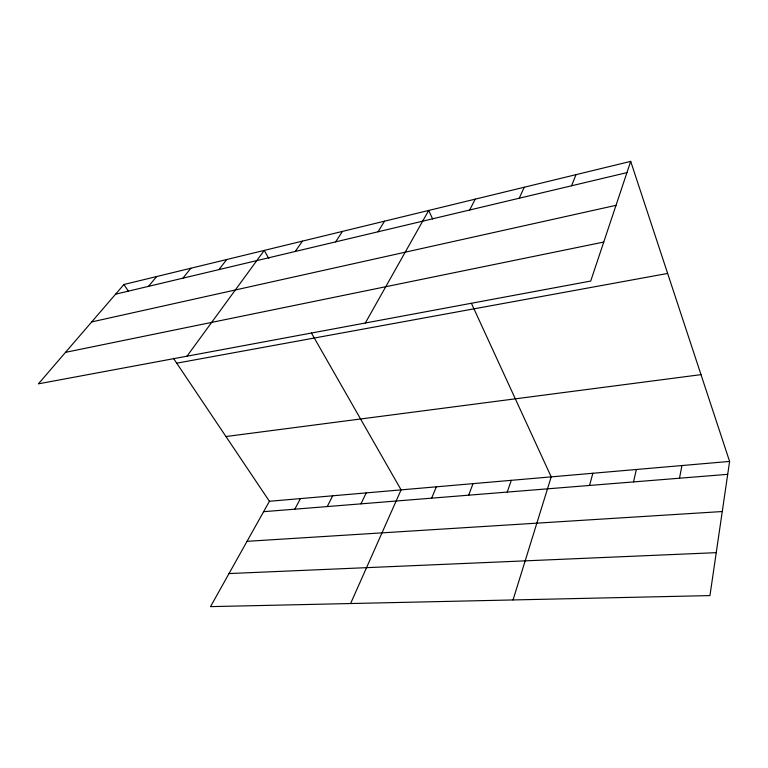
<?xml version="1.0" encoding="UTF-8"?>
<svg xmlns="http://www.w3.org/2000/svg" width="768" height="768" viewBox="0 0 768 768"><rect width="100%" height="100%" fill="white"/><g stroke="black" fill="none" stroke-linecap="round" stroke-linejoin="round"><path stroke-width="1.15" d="M729.6 461.414L709.949 595.594L210.518 606.634L269.424 501.283L729.6 461.414L630.701 161.366L123.907 284.506L38.4 383.846L590.707 281.059L630.701 161.366M679.507 478.214L681.926 465.542M633.504 481.92L636.394 469.488M589.536 485.453L592.858 473.261M513.043 599.952L551.203 476.87L471.456 303.408M507.235 492.077L511.306 480.326M468.653 495.187L473.05 483.638M571.565 185.779L576.01 174.653M431.654 498.163L436.339 486.816M350.602 603.542L401.088 489.869L311.424 332.995M519.226 198.23L524.266 187.229M360.989 503.846L366.192 492.893M327.245 506.563L332.669 495.802M469.661 210.01L475.238 199.142M294.806 509.174L300.432 498.595M365.318 323.002L428.717 210.442L432.634 218.976M378.048 231.792L384.518 221.184M335.635 241.872L342.47 231.398M295.258 251.472L302.419 241.133M186.979 356.198L264.23 250.406L268.838 258.49M218.966 269.606L226.685 259.536M182.909 278.179L190.867 268.234M148.483 286.358L156.634 276.557M115.574 294.182L626.947 172.618M91.709 321.917L616.013 205.325M65.52 352.339L603.744 242.054M176.717 363.178L667.642 273.437M225.955 436.531L701.002 374.64M263.597 511.69L727.709 474.336M247.027 541.325L722.256 511.536M229.008 573.562L716.237 552.662M123.907 284.506L128.458 291.283M173.443 358.301L269.424 501.283"/></g></svg>
